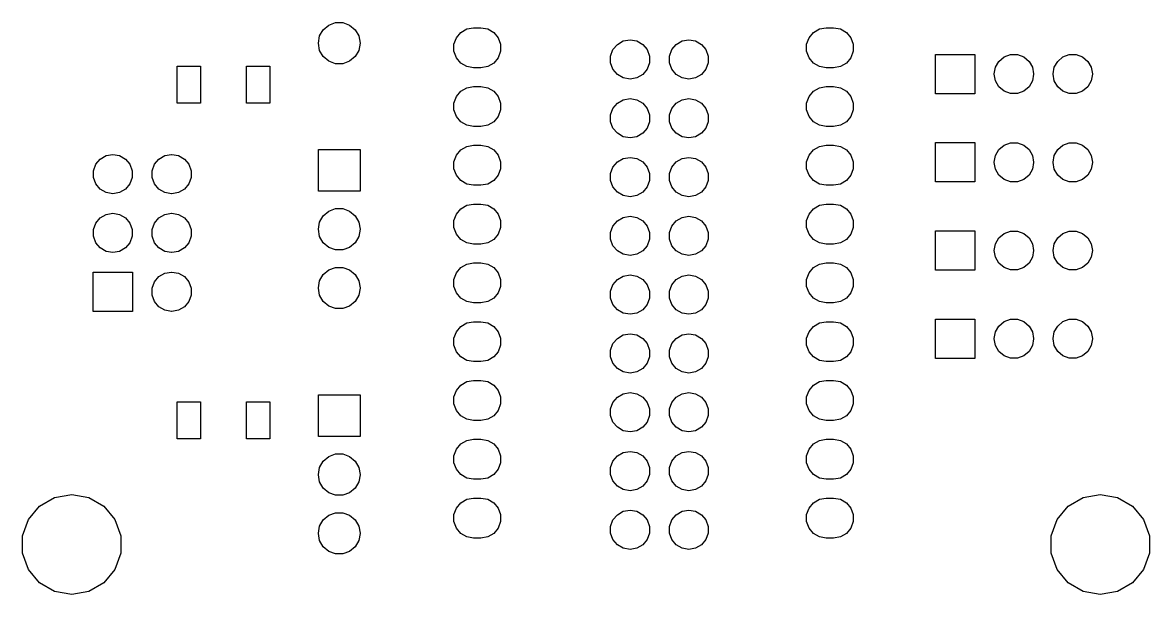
# Model space of a CAD drawing. Extents: x 127.4 to 176.1, y -111.4 to -62.6.
# Drawn here: x 127.42 to 176.12, y -111.38 to -86.67 of the extents above; entities that cross this region are included whole.
import ezdxf

# ---------------------------------------------------------------- set-up
doc = ezdxf.new("R2010")
doc.units = 0
doc.header["$MEASUREMENT"] = 0
doc.layers.add('BLACK', color=7, linetype='CONTINUOUS')

msp = doc.modelspace()

# ---------------------------------------------------------------- linework, layer by layer
at = {"layer": 'Black'}
for p, q in [((140.65, -86.7771), (140.944, -86.6702)), ((140.944, -86.6702), (141.256, -86.6702)), ((141.256, -86.6702), (141.55, -86.7771)), ((140.254, -87.2487), (140.411, -86.9781)), ((140.411, -86.9781), (140.65, -86.7771)), ((141.55, -86.7771), (141.789, -86.9781)), ((141.789, -86.9781), (141.946, -87.2487)), ((146.162, -87.3252), (146.355, -87.0954)), ((146.355, -87.0954), (146.614, -86.9455)), ((146.614, -86.9455), (146.91, -86.8934)), ((146.91, -86.8934), (147.222, -86.8934)), ((147.222, -86.8934), (147.518, -86.9455)), ((147.518, -86.9455), (147.777, -87.0954)), ((147.777, -87.0954), (147.97, -87.3252)), ((161.402, -87.3252), (161.595, -87.0954)), ((161.595, -87.0954), (161.854, -86.9455)), ((161.854, -86.9455), (162.15, -86.8934)), ((162.15, -86.8934), (162.462, -86.8934)), ((162.462, -86.8934), (162.758, -86.9455)), ((162.758, -86.9455), (163.017, -87.0954)), ((163.017, -87.0954), (163.21, -87.3252)), ((140.2, -87.5566), (140.254, -87.2487)), ((140.2, -87.5634), (140.2, -87.5566)), ((140.254, -87.8713), (140.2, -87.5634)), ((141.946, -87.2487), (142, -87.5566)), ((142, -87.5634), (141.946, -87.8713)), ((142, -87.5566), (142, -87.5634)), ((146.059, -87.607), (146.162, -87.3252)), ((146.059, -87.907), (146.059, -87.607)), ((147.97, -87.3252), (148.073, -87.607)), ((148.073, -87.607), (148.073, -87.907)), ((152.931, -87.84), (153.12, -87.6139)), ((153.12, -87.6139), (153.376, -87.4663)), ((153.376, -87.4663), (153.667, -87.415)), ((153.667, -87.415), (153.673, -87.415)), ((153.673, -87.415), (153.964, -87.4663)), ((153.964, -87.4663), (154.22, -87.6139)), ((154.22, -87.6139), (154.409, -87.84)), ((155.471, -87.84), (155.66, -87.6139)), ((155.66, -87.6139), (155.916, -87.4663)), ((155.916, -87.4663), (156.207, -87.415)), ((156.207, -87.415), (156.213, -87.415)), ((156.213, -87.415), (156.504, -87.4663)), ((156.504, -87.4663), (156.76, -87.6139)), ((156.76, -87.6139), (156.949, -87.84)), ((161.299, -87.607), (161.402, -87.3252)), ((161.299, -87.907), (161.299, -87.607)), ((163.21, -87.3252), (163.313, -87.607)), ((163.313, -87.607), (163.313, -87.907)), ((140.411, -88.1419), (140.254, -87.8713)), ((140.65, -88.3429), (140.411, -88.1419)), ((141.789, -88.1419), (141.55, -88.3429)), ((141.946, -87.8713), (141.789, -88.1419)), ((146.162, -88.1888), (146.059, -87.907)), ((148.073, -87.907), (147.97, -88.1888)), ((152.83, -88.1174), (152.931, -87.84)), ((152.83, -88.4126), (152.83, -88.1174)), ((154.409, -87.84), (154.51, -88.1174)), ((154.51, -88.1174), (154.51, -88.4126)), ((155.37, -88.1174), (155.471, -87.84)), ((155.37, -88.4126), (155.37, -88.1174)), ((156.949, -87.84), (157.05, -88.1174)), ((157.05, -88.1174), (157.05, -88.4126)), ((161.402, -88.1888), (161.299, -87.907)), ((163.313, -87.907), (163.21, -88.1888)), ((166.87, -89.7457), (166.87, -88.0457)), ((166.87, -88.0457), (168.57, -88.0457)), ((168.57, -88.0457), (168.57, -89.7457)), ((169.835, -88.1563), (170.112, -88.0554)), ((170.112, -88.0554), (170.408, -88.0554)), ((170.408, -88.0554), (170.685, -88.1563)), ((172.375, -88.1563), (172.652, -88.0554)), ((172.652, -88.0554), (172.948, -88.0554)), ((172.948, -88.0554), (173.225, -88.1563)), ((134.1, -90.16), (134.1, -88.56)), ((134.1, -88.56), (135.1, -88.56)), ((135.1, -88.56), (135.1, -90.16)), ((137.1, -90.16), (137.1, -88.56)), ((137.1, -88.56), (138.1, -88.56)), ((138.1, -88.56), (138.1, -90.16)), ((140.944, -88.4498), (140.65, -88.3429)), ((141.256, -88.4498), (140.944, -88.4498)), ((141.55, -88.3429), (141.256, -88.4498)), ((146.355, -88.4186), (146.162, -88.1888)), ((146.614, -88.5685), (146.355, -88.4186)), ((146.91, -88.6206), (146.614, -88.5685)), ((147.222, -88.6206), (146.91, -88.6206)), ((147.518, -88.5685), (147.222, -88.6206)), ((147.777, -88.4186), (147.518, -88.5685)), ((147.97, -88.1888), (147.777, -88.4186)), ((152.931, -88.69), (152.83, -88.4126)), ((154.51, -88.4126), (154.409, -88.69)), ((155.471, -88.69), (155.37, -88.4126)), ((157.05, -88.4126), (156.949, -88.69)), ((161.595, -88.4186), (161.402, -88.1888)), ((161.854, -88.5685), (161.595, -88.4186)), ((162.15, -88.6206), (161.854, -88.5685)), ((162.462, -88.6206), (162.15, -88.6206)), ((162.758, -88.5685), (162.462, -88.6206)), ((163.017, -88.4186), (162.758, -88.5685)), ((163.21, -88.1888), (163.017, -88.4186)), ((169.41, -88.8925), (169.461, -88.6017)), ((169.461, -88.6017), (169.609, -88.3461)), ((169.609, -88.3461), (169.835, -88.1563)), ((170.685, -88.1563), (170.911, -88.3461)), ((170.911, -88.3461), (171.059, -88.6017)), ((171.059, -88.6017), (171.11, -88.8925)), ((171.95, -88.8925), (172.001, -88.6017)), ((172.001, -88.6017), (172.149, -88.3461)), ((172.149, -88.3461), (172.375, -88.1563)), ((173.225, -88.1563), (173.451, -88.3461)), ((173.451, -88.3461), (173.599, -88.6017)), ((173.599, -88.6017), (173.65, -88.8925)), ((153.12, -88.9161), (152.931, -88.69)), ((153.376, -89.0637), (153.12, -88.9161)), ((153.667, -89.115), (153.376, -89.0637)), ((153.673, -89.115), (153.667, -89.115)), ((153.964, -89.0637), (153.673, -89.115)), ((154.22, -88.9161), (153.964, -89.0637)), ((154.409, -88.69), (154.22, -88.9161)), ((155.66, -88.9161), (155.471, -88.69)), ((155.916, -89.0637), (155.66, -88.9161)), ((156.207, -89.115), (155.916, -89.0637)), ((156.213, -89.115), (156.207, -89.115)), ((156.504, -89.0637), (156.213, -89.115)), ((156.76, -88.9161), (156.504, -89.0637)), ((156.949, -88.69), (156.76, -88.9161)), ((169.41, -88.899), (169.41, -88.8925)), ((169.461, -89.1897), (169.41, -88.899)), ((171.11, -88.899), (171.059, -89.1897)), ((171.11, -88.8925), (171.11, -88.899)), ((171.95, -88.899), (171.95, -88.8925)), ((172.001, -89.1897), (171.95, -88.899)), ((173.65, -88.899), (173.599, -89.1897)), ((173.65, -88.8925), (173.65, -88.899)), ((146.355, -89.6354), (146.614, -89.4855)), ((146.614, -89.4855), (146.91, -89.4334)), ((146.91, -89.4334), (147.222, -89.4334)), ((147.222, -89.4334), (147.518, -89.4855)), ((147.518, -89.4855), (147.777, -89.6354)), ((161.595, -89.6354), (161.854, -89.4855)), ((161.854, -89.4855), (162.15, -89.4334)), ((162.15, -89.4334), (162.462, -89.4334)), ((162.462, -89.4334), (162.758, -89.4855)), ((162.758, -89.4855), (163.017, -89.6354)), ((169.609, -89.4453), (169.461, -89.1897)), ((169.835, -89.6351), (169.609, -89.4453)), ((170.911, -89.4453), (170.685, -89.6351)), ((171.059, -89.1897), (170.911, -89.4453)), ((172.149, -89.4453), (172.001, -89.1897)), ((172.375, -89.6351), (172.149, -89.4453)), ((173.451, -89.4453), (173.225, -89.6351)), ((173.599, -89.1897), (173.451, -89.4453)), ((146.059, -90.147), (146.162, -89.8652)), ((146.162, -89.8652), (146.355, -89.6354)), ((147.777, -89.6354), (147.97, -89.8652)), ((147.97, -89.8652), (148.073, -90.147)), ((153.12, -90.1539), (153.376, -90.0063)), ((153.376, -90.0063), (153.667, -89.955)), ((153.667, -89.955), (153.673, -89.955)), ((153.673, -89.955), (153.964, -90.0063)), ((153.964, -90.0063), (154.22, -90.1539)), ((155.66, -90.1539), (155.916, -90.0063)), ((155.916, -90.0063), (156.207, -89.955)), ((156.207, -89.955), (156.213, -89.955)), ((156.213, -89.955), (156.504, -90.0063)), ((156.504, -90.0063), (156.76, -90.1539)), ((161.299, -90.147), (161.402, -89.8652)), ((161.402, -89.8652), (161.595, -89.6354)), ((163.017, -89.6354), (163.21, -89.8652)), ((163.21, -89.8652), (163.313, -90.147)), ((168.57, -89.7457), (166.87, -89.7457)), ((170.112, -89.736), (169.835, -89.6351)), ((170.408, -89.736), (170.112, -89.736)), ((170.685, -89.6351), (170.408, -89.736)), ((172.652, -89.736), (172.375, -89.6351)), ((172.948, -89.736), (172.652, -89.736)), ((173.225, -89.6351), (172.948, -89.736)), ((135.1, -90.16), (134.1, -90.16)), ((138.1, -90.16), (137.1, -90.16)), ((146.059, -90.447), (146.059, -90.147)), ((146.162, -90.7288), (146.059, -90.447)), ((148.073, -90.447), (147.97, -90.7288)), ((148.073, -90.147), (148.073, -90.447)), ((152.83, -90.6574), (152.931, -90.38)), ((152.931, -90.38), (153.12, -90.1539)), ((154.22, -90.1539), (154.409, -90.38)), ((154.409, -90.38), (154.51, -90.6574)), ((155.37, -90.6574), (155.471, -90.38)), ((155.471, -90.38), (155.66, -90.1539)), ((156.76, -90.1539), (156.949, -90.38)), ((156.949, -90.38), (157.05, -90.6574)), ((161.299, -90.447), (161.299, -90.147)), ((161.402, -90.7288), (161.299, -90.447)), ((163.313, -90.447), (163.21, -90.7288)), ((163.313, -90.147), (163.313, -90.447)), ((146.355, -90.9586), (146.162, -90.7288)), ((146.614, -91.1085), (146.355, -90.9586)), ((147.777, -90.9586), (147.518, -91.1085)), ((147.97, -90.7288), (147.777, -90.9586)), ((152.83, -90.9526), (152.83, -90.6574)), ((152.931, -91.23), (152.83, -90.9526)), ((154.51, -90.9526), (154.409, -91.23)), ((154.51, -90.6574), (154.51, -90.9526)), ((155.37, -90.9526), (155.37, -90.6574)), ((155.471, -91.23), (155.37, -90.9526)), ((157.05, -90.9526), (156.949, -91.23)), ((157.05, -90.6574), (157.05, -90.9526)), ((161.595, -90.9586), (161.402, -90.7288)), ((161.854, -91.1085), (161.595, -90.9586)), ((163.017, -90.9586), (162.758, -91.1085)), ((163.21, -90.7288), (163.017, -90.9586)), ((146.91, -91.1606), (146.614, -91.1085)), ((147.222, -91.1606), (146.91, -91.1606)), ((147.518, -91.1085), (147.222, -91.1606)), ((153.12, -91.4561), (152.931, -91.23)), ((153.376, -91.6037), (153.12, -91.4561)), ((154.22, -91.4561), (153.964, -91.6037)), ((154.409, -91.23), (154.22, -91.4561)), ((155.66, -91.4561), (155.471, -91.23)), ((155.916, -91.6037), (155.66, -91.4561)), ((156.76, -91.4561), (156.504, -91.6037)), ((156.949, -91.23), (156.76, -91.4561)), ((162.15, -91.1606), (161.854, -91.1085)), ((162.462, -91.1606), (162.15, -91.1606)), ((162.758, -91.1085), (162.462, -91.1606)), ((146.355, -92.1754), (146.614, -92.0255)), ((146.614, -92.0255), (146.91, -91.9734)), ((146.91, -91.9734), (147.222, -91.9734)), ((147.222, -91.9734), (147.518, -92.0255)), ((147.518, -92.0255), (147.777, -92.1754)), ((153.667, -91.655), (153.376, -91.6037)), ((153.673, -91.655), (153.667, -91.655)), ((153.964, -91.6037), (153.673, -91.655)), ((156.207, -91.655), (155.916, -91.6037)), ((156.213, -91.655), (156.207, -91.655)), ((156.504, -91.6037), (156.213, -91.655)), ((161.595, -92.1754), (161.854, -92.0255)), ((161.854, -92.0255), (162.15, -91.9734)), ((162.15, -91.9734), (162.462, -91.9734)), ((162.462, -91.9734), (162.758, -92.0255)), ((162.758, -92.0255), (163.017, -92.1754)), ((166.87, -93.5571), (166.87, -91.8571)), ((166.87, -91.8571), (168.57, -91.8571)), ((168.57, -91.8571), (168.57, -93.5571)), ((169.609, -92.1575), (169.835, -91.9678)), ((169.835, -91.9678), (170.112, -91.8668)), ((170.112, -91.8668), (170.408, -91.8668)), ((170.408, -91.8668), (170.685, -91.9678)), ((170.685, -91.9678), (170.911, -92.1575)), ((172.149, -92.1575), (172.375, -91.9678)), ((172.375, -91.9678), (172.652, -91.8668)), ((172.652, -91.8668), (172.948, -91.8668)), ((172.948, -91.8668), (173.225, -91.9678)), ((173.225, -91.9678), (173.451, -92.1575)), ((130.768, -92.5669), (131.024, -92.4193)), ((131.024, -92.4193), (131.315, -92.368)), ((131.315, -92.368), (131.321, -92.368)), ((131.321, -92.368), (131.612, -92.4193)), ((131.612, -92.4193), (131.868, -92.5669)), ((133.308, -92.5669), (133.564, -92.4193)), ((133.564, -92.4193), (133.855, -92.368)), ((133.855, -92.368), (133.861, -92.368)), ((133.861, -92.368), (134.152, -92.4193)), ((134.152, -92.4193), (134.408, -92.5669)), ((140.2, -93.96), (140.2, -92.16)), ((140.2, -92.16), (142, -92.16)), ((142, -92.16), (142, -93.96)), ((146.059, -92.687), (146.162, -92.4052)), ((146.162, -92.4052), (146.355, -92.1754)), ((147.777, -92.1754), (147.97, -92.4052)), ((147.97, -92.4052), (148.073, -92.687)), ((153.376, -92.5463), (153.667, -92.495)), ((153.667, -92.495), (153.673, -92.495)), ((153.673, -92.495), (153.964, -92.5463)), ((155.916, -92.5463), (156.207, -92.495)), ((156.207, -92.495), (156.213, -92.495)), ((156.213, -92.495), (156.504, -92.5463)), ((161.299, -92.687), (161.402, -92.4052)), ((161.402, -92.4052), (161.595, -92.1754)), ((163.017, -92.1754), (163.21, -92.4052)), ((163.21, -92.4052), (163.313, -92.687)), ((169.41, -92.7039), (169.461, -92.4132)), ((169.461, -92.4132), (169.609, -92.1575)), ((170.911, -92.1575), (171.059, -92.4132)), ((171.059, -92.4132), (171.11, -92.7039)), ((171.95, -92.7039), (172.001, -92.4132)), ((172.001, -92.4132), (172.149, -92.1575)), ((173.451, -92.1575), (173.599, -92.4132)), ((173.599, -92.4132), (173.65, -92.7039)), ((130.478, -93.0704), (130.579, -92.793)), ((130.579, -92.793), (130.768, -92.5669)), ((131.868, -92.5669), (132.057, -92.793)), ((132.057, -92.793), (132.158, -93.0704)), ((133.018, -93.0704), (133.119, -92.793)), ((133.119, -92.793), (133.308, -92.5669)), ((134.408, -92.5669), (134.597, -92.793)), ((134.597, -92.793), (134.698, -93.0704)), ((146.059, -92.987), (146.059, -92.687)), ((146.162, -93.2688), (146.059, -92.987)), ((148.073, -92.987), (147.97, -93.2688)), ((148.073, -92.687), (148.073, -92.987)), ((152.83, -93.1974), (152.931, -92.92)), ((152.931, -92.92), (153.12, -92.6939)), ((153.12, -92.6939), (153.376, -92.5463)), ((153.964, -92.5463), (154.22, -92.6939)), ((154.22, -92.6939), (154.409, -92.92)), ((154.409, -92.92), (154.51, -93.1974)), ((155.37, -93.1974), (155.471, -92.92)), ((155.471, -92.92), (155.66, -92.6939)), ((155.66, -92.6939), (155.916, -92.5463)), ((156.504, -92.5463), (156.76, -92.6939)), ((156.76, -92.6939), (156.949, -92.92)), ((156.949, -92.92), (157.05, -93.1974)), ((161.299, -92.987), (161.299, -92.687)), ((161.402, -93.2688), (161.299, -92.987)), ((163.313, -92.987), (163.21, -93.2688)), ((163.313, -92.687), (163.313, -92.987)), ((169.41, -92.7104), (169.41, -92.7039)), ((169.461, -93.0011), (169.41, -92.7104)), ((169.609, -93.2568), (169.461, -93.0011)), ((171.059, -93.0011), (170.911, -93.2568)), ((171.11, -92.7104), (171.059, -93.0011)), ((171.11, -92.7039), (171.11, -92.7104)), ((171.95, -92.7104), (171.95, -92.7039)), ((172.001, -93.0011), (171.95, -92.7104)), ((172.149, -93.2568), (172.001, -93.0011)), ((173.599, -93.0011), (173.451, -93.2568)), ((173.65, -92.7104), (173.599, -93.0011)), ((173.65, -92.7039), (173.65, -92.7104)), ((130.478, -93.3656), (130.478, -93.0704)), ((130.579, -93.643), (130.478, -93.3656)), ((132.158, -93.3656), (132.057, -93.643)), ((132.158, -93.0704), (132.158, -93.3656)), ((133.018, -93.3656), (133.018, -93.0704)), ((133.119, -93.643), (133.018, -93.3656)), ((134.698, -93.3656), (134.597, -93.643)), ((134.698, -93.0704), (134.698, -93.3656)), ((146.355, -93.4986), (146.162, -93.2688)), ((146.614, -93.6485), (146.355, -93.4986)), ((147.777, -93.4986), (147.518, -93.6485)), ((147.97, -93.2688), (147.777, -93.4986)), ((152.83, -93.4926), (152.83, -93.1974)), ((152.931, -93.77), (152.83, -93.4926)), ((154.51, -93.4926), (154.409, -93.77)), ((154.51, -93.1974), (154.51, -93.4926)), ((155.37, -93.4926), (155.37, -93.1974)), ((155.471, -93.77), (155.37, -93.4926)), ((157.05, -93.4926), (156.949, -93.77)), ((157.05, -93.1974), (157.05, -93.4926)), ((161.595, -93.4986), (161.402, -93.2688)), ((161.854, -93.6485), (161.595, -93.4986)), ((163.017, -93.4986), (162.758, -93.6485)), ((163.21, -93.2688), (163.017, -93.4986)), ((169.835, -93.4465), (169.609, -93.2568)), ((170.112, -93.5475), (169.835, -93.4465)), ((170.685, -93.4465), (170.408, -93.5475)), ((170.911, -93.2568), (170.685, -93.4465)), ((172.375, -93.4465), (172.149, -93.2568)), ((172.652, -93.5475), (172.375, -93.4465)), ((173.225, -93.4465), (172.948, -93.5475)), ((173.451, -93.2568), (173.225, -93.4465)), ((130.768, -93.8691), (130.579, -93.643)), ((131.024, -94.0167), (130.768, -93.8691)), ((131.868, -93.8691), (131.612, -94.0167)), ((132.057, -93.643), (131.868, -93.8691)), ((133.308, -93.8691), (133.119, -93.643)), ((133.564, -94.0167), (133.308, -93.8691)), ((134.408, -93.8691), (134.152, -94.0167)), ((134.597, -93.643), (134.408, -93.8691)), ((142, -93.96), (140.2, -93.96)), ((146.91, -93.7006), (146.614, -93.6485)), ((147.222, -93.7006), (146.91, -93.7006)), ((147.518, -93.6485), (147.222, -93.7006)), ((153.12, -93.9961), (152.931, -93.77)), ((154.409, -93.77), (154.22, -93.9961)), ((155.66, -93.9961), (155.471, -93.77)), ((156.949, -93.77), (156.76, -93.9961)), ((162.15, -93.7006), (161.854, -93.6485)), ((162.462, -93.7006), (162.15, -93.7006)), ((162.758, -93.6485), (162.462, -93.7006)), ((168.57, -93.5571), (166.87, -93.5571)), ((170.408, -93.5475), (170.112, -93.5475)), ((172.948, -93.5475), (172.652, -93.5475)), ((131.315, -94.068), (131.024, -94.0167)), ((131.321, -94.068), (131.315, -94.068)), ((131.612, -94.0167), (131.321, -94.068)), ((133.855, -94.068), (133.564, -94.0167)), ((133.861, -94.068), (133.855, -94.068)), ((134.152, -94.0167), (133.861, -94.068)), ((153.376, -94.1437), (153.12, -93.9961)), ((153.667, -94.195), (153.376, -94.1437)), ((153.673, -94.195), (153.667, -94.195)), ((153.964, -94.1437), (153.673, -94.195)), ((154.22, -93.9961), (153.964, -94.1437)), ((155.916, -94.1437), (155.66, -93.9961)), ((156.207, -94.195), (155.916, -94.1437)), ((156.213, -94.195), (156.207, -94.195)), ((156.504, -94.1437), (156.213, -94.195)), ((156.76, -93.9961), (156.504, -94.1437)), ((130.768, -95.1069), (131.024, -94.9593)), ((131.024, -94.9593), (131.315, -94.908)), ((131.315, -94.908), (131.321, -94.908)), ((131.321, -94.908), (131.612, -94.9593)), ((131.612, -94.9593), (131.868, -95.1069)), ((133.308, -95.1069), (133.564, -94.9593)), ((133.564, -94.9593), (133.855, -94.908)), ((133.855, -94.908), (133.861, -94.908)), ((133.861, -94.908), (134.152, -94.9593)), ((134.152, -94.9593), (134.408, -95.1069)), ((140.411, -95.0181), (140.65, -94.8171)), ((140.65, -94.8171), (140.944, -94.7102)), ((140.944, -94.7102), (141.256, -94.7102)), ((141.256, -94.7102), (141.55, -94.8171)), ((141.55, -94.8171), (141.789, -95.0181)), ((146.059, -95.227), (146.162, -94.9452)), ((146.162, -94.9452), (146.355, -94.7154)), ((146.355, -94.7154), (146.614, -94.5655)), ((146.614, -94.5655), (146.91, -94.5134)), ((146.91, -94.5134), (147.222, -94.5134)), ((147.222, -94.5134), (147.518, -94.5655)), ((147.518, -94.5655), (147.777, -94.7154)), ((147.777, -94.7154), (147.97, -94.9452)), ((147.97, -94.9452), (148.073, -95.227)), ((161.299, -95.227), (161.402, -94.9452)), ((161.402, -94.9452), (161.595, -94.7154)), ((161.595, -94.7154), (161.854, -94.5655)), ((161.854, -94.5655), (162.15, -94.5134)), ((162.15, -94.5134), (162.462, -94.5134)), ((162.462, -94.5134), (162.758, -94.5655)), ((162.758, -94.5655), (163.017, -94.7154)), ((163.017, -94.7154), (163.21, -94.9452)), ((163.21, -94.9452), (163.313, -95.227)), ((130.478, -95.6104), (130.579, -95.333)), ((130.579, -95.333), (130.768, -95.1069)), ((131.868, -95.1069), (132.057, -95.333)), ((132.057, -95.333), (132.158, -95.6104)), ((133.018, -95.6104), (133.119, -95.333)), ((133.119, -95.333), (133.308, -95.1069)), ((134.408, -95.1069), (134.597, -95.333)), ((134.597, -95.333), (134.698, -95.6104)), ((140.2, -95.5966), (140.254, -95.2887)), ((140.254, -95.2887), (140.411, -95.0181)), ((141.789, -95.0181), (141.946, -95.2887)), ((141.946, -95.2887), (142, -95.5966)), ((146.059, -95.527), (146.059, -95.227)), ((148.073, -95.227), (148.073, -95.527)), ((152.931, -95.46), (153.12, -95.2339)), ((153.12, -95.2339), (153.376, -95.0863)), ((153.376, -95.0863), (153.667, -95.035)), ((153.667, -95.035), (153.673, -95.035)), ((153.673, -95.035), (153.964, -95.0863)), ((153.964, -95.0863), (154.22, -95.2339)), ((154.22, -95.2339), (154.409, -95.46)), ((155.471, -95.46), (155.66, -95.2339)), ((155.66, -95.2339), (155.916, -95.0863)), ((155.916, -95.0863), (156.207, -95.035)), ((156.207, -95.035), (156.213, -95.035)), ((156.213, -95.035), (156.504, -95.0863)), ((156.504, -95.0863), (156.76, -95.2339)), ((156.76, -95.2339), (156.949, -95.46)), ((161.299, -95.527), (161.299, -95.227)), ((163.313, -95.227), (163.313, -95.527)), ((130.478, -95.9056), (130.478, -95.6104)), ((130.579, -96.183), (130.478, -95.9056)), ((132.158, -95.9056), (132.057, -96.183)), ((132.158, -95.6104), (132.158, -95.9056)), ((133.018, -95.9056), (133.018, -95.6104)), ((133.119, -96.183), (133.018, -95.9056)), ((134.698, -95.9056), (134.597, -96.183)), ((134.698, -95.6104), (134.698, -95.9056)), ((140.2, -95.6034), (140.2, -95.5966)), ((140.254, -95.9113), (140.2, -95.6034)), ((140.411, -96.1819), (140.254, -95.9113)), ((141.946, -95.9113), (141.789, -96.1819)), ((142, -95.6034), (141.946, -95.9113)), ((142, -95.5966), (142, -95.6034)), ((146.162, -95.8088), (146.059, -95.527)), ((146.355, -96.0386), (146.162, -95.8088)), ((147.97, -95.8088), (147.777, -96.0386)), ((148.073, -95.527), (147.97, -95.8088)), ((152.83, -95.7374), (152.931, -95.46)), ((152.83, -96.0326), (152.83, -95.7374)), ((154.409, -95.46), (154.51, -95.7374)), ((154.51, -95.7374), (154.51, -96.0326)), ((155.37, -95.7374), (155.471, -95.46)), ((155.37, -96.0326), (155.37, -95.7374)), ((156.949, -95.46), (157.05, -95.7374)), ((157.05, -95.7374), (157.05, -96.0326)), ((161.402, -95.8088), (161.299, -95.527)), ((161.595, -96.0386), (161.402, -95.8088)), ((163.21, -95.8088), (163.017, -96.0386)), ((163.313, -95.527), (163.21, -95.8088)), ((166.87, -97.3686), (166.87, -95.6686)), ((166.87, -95.6686), (168.57, -95.6686)), ((168.57, -95.6686), (168.57, -97.3686)), ((169.609, -95.969), (169.835, -95.7792)), ((169.835, -95.7792), (170.112, -95.6782)), ((170.112, -95.6782), (170.408, -95.6782)), ((170.408, -95.6782), (170.685, -95.7792)), ((170.685, -95.7792), (170.911, -95.969)), ((172.149, -95.969), (172.375, -95.7792)), ((172.375, -95.7792), (172.652, -95.6782)), ((172.652, -95.6782), (172.948, -95.6782)), ((172.948, -95.6782), (173.225, -95.7792)), ((173.225, -95.7792), (173.451, -95.969)), ((130.768, -96.4091), (130.579, -96.183)), ((131.024, -96.5567), (130.768, -96.4091)), ((131.868, -96.4091), (131.612, -96.5567)), ((132.057, -96.183), (131.868, -96.4091)), ((133.308, -96.4091), (133.119, -96.183)), ((133.564, -96.5567), (133.308, -96.4091)), ((134.408, -96.4091), (134.152, -96.5567)), ((134.597, -96.183), (134.408, -96.4091)), ((140.65, -96.3829), (140.411, -96.1819)), ((140.944, -96.4898), (140.65, -96.3829)), ((141.55, -96.3829), (141.256, -96.4898)), ((141.789, -96.1819), (141.55, -96.3829)), ((146.614, -96.1885), (146.355, -96.0386)), ((146.91, -96.2406), (146.614, -96.1885)), ((147.222, -96.2406), (146.91, -96.2406)), ((147.518, -96.1885), (147.222, -96.2406)), ((147.777, -96.0386), (147.518, -96.1885)), ((152.931, -96.31), (152.83, -96.0326)), ((153.12, -96.5361), (152.931, -96.31)), ((154.409, -96.31), (154.22, -96.5361)), ((154.51, -96.0326), (154.409, -96.31)), ((155.471, -96.31), (155.37, -96.0326)), ((155.66, -96.5361), (155.471, -96.31)), ((156.949, -96.31), (156.76, -96.5361)), ((157.05, -96.0326), (156.949, -96.31)), ((161.854, -96.1885), (161.595, -96.0386)), ((162.15, -96.2406), (161.854, -96.1885)), ((162.462, -96.2406), (162.15, -96.2406)), ((162.758, -96.1885), (162.462, -96.2406)), ((163.017, -96.0386), (162.758, -96.1885)), ((169.41, -96.5153), (169.461, -96.2246)), ((169.461, -96.2246), (169.609, -95.969)), ((170.911, -95.969), (171.059, -96.2246)), ((171.059, -96.2246), (171.11, -96.5153)), ((171.95, -96.5153), (172.001, -96.2246)), ((172.001, -96.2246), (172.149, -95.969)), ((173.451, -95.969), (173.599, -96.2246)), ((173.599, -96.2246), (173.65, -96.5153)), ((131.315, -96.608), (131.024, -96.5567)), ((131.321, -96.608), (131.315, -96.608)), ((131.612, -96.5567), (131.321, -96.608)), ((133.855, -96.608), (133.564, -96.5567)), ((133.861, -96.608), (133.855, -96.608)), ((134.152, -96.5567), (133.861, -96.608)), ((141.256, -96.4898), (140.944, -96.4898)), ((153.376, -96.6837), (153.12, -96.5361)), ((153.667, -96.735), (153.376, -96.6837)), ((153.673, -96.735), (153.667, -96.735)), ((153.964, -96.6837), (153.673, -96.735)), ((154.22, -96.5361), (153.964, -96.6837)), ((155.916, -96.6837), (155.66, -96.5361)), ((156.207, -96.735), (155.916, -96.6837)), ((156.213, -96.735), (156.207, -96.735)), ((156.504, -96.6837), (156.213, -96.735)), ((156.76, -96.5361), (156.504, -96.6837)), ((169.41, -96.5218), (169.41, -96.5153)), ((169.461, -96.8125), (169.41, -96.5218)), ((169.609, -97.0682), (169.461, -96.8125)), ((171.059, -96.8125), (170.911, -97.0682)), ((171.11, -96.5218), (171.059, -96.8125)), ((171.11, -96.5153), (171.11, -96.5218)), ((171.95, -96.5218), (171.95, -96.5153)), ((172.001, -96.8125), (171.95, -96.5218)), ((172.149, -97.0682), (172.001, -96.8125)), ((173.599, -96.8125), (173.451, -97.0682)), ((173.65, -96.5218), (173.599, -96.8125)), ((173.65, -96.5153), (173.65, -96.5218)), ((140.411, -97.5581), (140.65, -97.3571)), ((140.65, -97.3571), (140.944, -97.2502)), ((140.944, -97.2502), (141.256, -97.2502)), ((141.256, -97.2502), (141.55, -97.3571)), ((141.55, -97.3571), (141.789, -97.5581)), ((146.162, -97.4852), (146.355, -97.2554)), ((146.355, -97.2554), (146.614, -97.1055)), ((146.614, -97.1055), (146.91, -97.0534)), ((146.91, -97.0534), (147.222, -97.0534)), ((147.222, -97.0534), (147.518, -97.1055)), ((147.518, -97.1055), (147.777, -97.2554)), ((147.777, -97.2554), (147.97, -97.4852)), ((161.402, -97.4852), (161.595, -97.2554)), ((161.595, -97.2554), (161.854, -97.1055)), ((161.854, -97.1055), (162.15, -97.0534)), ((162.15, -97.0534), (162.462, -97.0534)), ((162.462, -97.0534), (162.758, -97.1055)), ((162.758, -97.1055), (163.017, -97.2554)), ((163.017, -97.2554), (163.21, -97.4852)), ((168.57, -97.3686), (166.87, -97.3686)), ((169.835, -97.2579), (169.609, -97.0682)), ((170.112, -97.3589), (169.835, -97.2579)), ((170.408, -97.3589), (170.112, -97.3589)), ((170.685, -97.2579), (170.408, -97.3589)), ((170.911, -97.0682), (170.685, -97.2579)), ((172.375, -97.2579), (172.149, -97.0682)), ((172.652, -97.3589), (172.375, -97.2579)), ((172.948, -97.3589), (172.652, -97.3589)), ((173.225, -97.2579), (172.948, -97.3589)), ((173.451, -97.0682), (173.225, -97.2579)), ((130.468, -99.148), (130.468, -97.448)), ((130.468, -97.448), (132.168, -97.448)), ((132.168, -97.448), (132.168, -99.148)), ((133.018, -98.1504), (133.119, -97.873)), ((133.119, -97.873), (133.308, -97.6469)), ((133.308, -97.6469), (133.564, -97.4993)), ((133.564, -97.4993), (133.855, -97.448)), ((133.855, -97.448), (133.861, -97.448)), ((133.861, -97.448), (134.152, -97.4993)), ((134.152, -97.4993), (134.408, -97.6469)), ((134.408, -97.6469), (134.597, -97.873)), ((134.597, -97.873), (134.698, -98.1504)), ((140.2, -98.1366), (140.254, -97.8287)), ((140.254, -97.8287), (140.411, -97.5581)), ((141.789, -97.5581), (141.946, -97.8287)), ((141.946, -97.8287), (142, -98.1366)), ((146.059, -97.767), (146.162, -97.4852)), ((146.059, -98.067), (146.059, -97.767)), ((147.97, -97.4852), (148.073, -97.767)), ((148.073, -97.767), (148.073, -98.067)), ((152.931, -98), (153.12, -97.7739)), ((153.12, -97.7739), (153.376, -97.6263)), ((153.376, -97.6263), (153.667, -97.575)), ((153.667, -97.575), (153.673, -97.575)), ((153.673, -97.575), (153.964, -97.6263)), ((153.964, -97.6263), (154.22, -97.7739)), ((154.22, -97.7739), (154.409, -98)), ((155.471, -98), (155.66, -97.7739)), ((155.66, -97.7739), (155.916, -97.6263)), ((155.916, -97.6263), (156.207, -97.575)), ((156.207, -97.575), (156.213, -97.575)), ((156.213, -97.575), (156.504, -97.6263)), ((156.504, -97.6263), (156.76, -97.7739)), ((156.76, -97.7739), (156.949, -98)), ((161.299, -97.767), (161.402, -97.4852)), ((161.299, -98.067), (161.299, -97.767)), ((163.21, -97.4852), (163.313, -97.767)), ((163.313, -97.767), (163.313, -98.067)), ((133.018, -98.4456), (133.018, -98.1504)), ((134.698, -98.1504), (134.698, -98.4456)), ((140.2, -98.1434), (140.2, -98.1366)), ((140.254, -98.4513), (140.2, -98.1434)), ((142, -98.1434), (141.946, -98.4513)), ((142, -98.1366), (142, -98.1434)), ((146.162, -98.3488), (146.059, -98.067)), ((146.355, -98.5786), (146.162, -98.3488)), ((147.97, -98.3488), (147.777, -98.5786)), ((148.073, -98.067), (147.97, -98.3488)), ((152.83, -98.2774), (152.931, -98)), ((152.83, -98.5726), (152.83, -98.2774)), ((154.409, -98), (154.51, -98.2774)), ((154.51, -98.2774), (154.51, -98.5726)), ((155.37, -98.2774), (155.471, -98)), ((155.37, -98.5726), (155.37, -98.2774)), ((156.949, -98), (157.05, -98.2774)), ((157.05, -98.2774), (157.05, -98.5726)), ((161.402, -98.3488), (161.299, -98.067)), ((161.595, -98.5786), (161.402, -98.3488)), ((163.21, -98.3488), (163.017, -98.5786)), ((163.313, -98.067), (163.21, -98.3488)), ((133.119, -98.723), (133.018, -98.4456)), ((133.308, -98.9491), (133.119, -98.723)), ((134.597, -98.723), (134.408, -98.9491)), ((134.698, -98.4456), (134.597, -98.723)), ((140.411, -98.7219), (140.254, -98.4513)), ((140.65, -98.9229), (140.411, -98.7219)), ((141.789, -98.7219), (141.55, -98.9229)), ((141.946, -98.4513), (141.789, -98.7219)), ((146.614, -98.7285), (146.355, -98.5786)), ((146.91, -98.7806), (146.614, -98.7285)), ((147.222, -98.7806), (146.91, -98.7806)), ((147.518, -98.7285), (147.222, -98.7806)), ((147.777, -98.5786), (147.518, -98.7285)), ((152.931, -98.85), (152.83, -98.5726)), ((153.12, -99.0761), (152.931, -98.85)), ((154.409, -98.85), (154.22, -99.0761)), ((154.51, -98.5726), (154.409, -98.85)), ((155.471, -98.85), (155.37, -98.5726)), ((155.66, -99.0761), (155.471, -98.85)), ((156.949, -98.85), (156.76, -99.0761)), ((157.05, -98.5726), (156.949, -98.85)), ((161.854, -98.7285), (161.595, -98.5786)), ((162.15, -98.7806), (161.854, -98.7285)), ((162.462, -98.7806), (162.15, -98.7806)), ((162.758, -98.7285), (162.462, -98.7806)), ((163.017, -98.5786), (162.758, -98.7285)), ((132.168, -99.148), (130.468, -99.148)), ((133.564, -99.0967), (133.308, -98.9491)), ((133.855, -99.148), (133.564, -99.0967)), ((133.861, -99.148), (133.855, -99.148)), ((134.152, -99.0967), (133.861, -99.148)), ((134.408, -98.9491), (134.152, -99.0967)), ((140.944, -99.0298), (140.65, -98.9229)), ((141.256, -99.0298), (140.944, -99.0298)), ((141.55, -98.9229), (141.256, -99.0298)), ((153.376, -99.2237), (153.12, -99.0761)), ((153.667, -99.275), (153.376, -99.2237)), ((153.673, -99.275), (153.667, -99.275)), ((153.964, -99.2237), (153.673, -99.275)), ((154.22, -99.0761), (153.964, -99.2237)), ((155.916, -99.2237), (155.66, -99.0761)), ((156.207, -99.275), (155.916, -99.2237)), ((156.213, -99.275), (156.207, -99.275)), ((156.504, -99.2237), (156.213, -99.275)), ((156.76, -99.0761), (156.504, -99.2237)), ((146.162, -100.025), (146.355, -99.7954)), ((146.355, -99.7954), (146.614, -99.6455)), ((146.614, -99.6455), (146.91, -99.5934)), ((146.91, -99.5934), (147.222, -99.5934)), ((147.222, -99.5934), (147.518, -99.6455)), ((147.518, -99.6455), (147.777, -99.7954)), ((147.777, -99.7954), (147.97, -100.025)), ((161.402, -100.025), (161.595, -99.7954)), ((161.595, -99.7954), (161.854, -99.6455)), ((161.854, -99.6455), (162.15, -99.5934)), ((162.15, -99.5934), (162.462, -99.5934)), ((162.462, -99.5934), (162.758, -99.6455)), ((162.758, -99.6455), (163.017, -99.7954)), ((163.017, -99.7954), (163.21, -100.025)), ((166.87, -101.18), (166.87, -99.48)), ((166.87, -99.48), (168.57, -99.48)), ((168.57, -99.48), (168.57, -101.18)), ((169.461, -100.036), (169.609, -99.7804)), ((169.609, -99.7804), (169.835, -99.5906)), ((169.835, -99.5906), (170.112, -99.4897)), ((170.112, -99.4897), (170.408, -99.4897)), ((170.408, -99.4897), (170.685, -99.5906)), ((170.685, -99.5906), (170.911, -99.7804)), ((170.911, -99.7804), (171.059, -100.036)), ((172.001, -100.036), (172.149, -99.7804)), ((172.149, -99.7804), (172.375, -99.5906)), ((172.375, -99.5906), (172.652, -99.4897)), ((172.652, -99.4897), (172.948, -99.4897)), ((172.948, -99.4897), (173.225, -99.5906)), ((173.225, -99.5906), (173.451, -99.7804)), ((173.451, -99.7804), (173.599, -100.036)), ((146.059, -100.307), (146.162, -100.025)), ((146.059, -100.607), (146.059, -100.307)), ((147.97, -100.025), (148.073, -100.307)), ((148.073, -100.307), (148.073, -100.607)), ((152.931, -100.54), (153.12, -100.314)), ((153.12, -100.314), (153.376, -100.166)), ((153.376, -100.166), (153.667, -100.115)), ((153.667, -100.115), (153.673, -100.115)), ((153.673, -100.115), (153.964, -100.166)), ((153.964, -100.166), (154.22, -100.314)), ((154.22, -100.314), (154.409, -100.54)), ((155.471, -100.54), (155.66, -100.314)), ((155.66, -100.314), (155.916, -100.166)), ((155.916, -100.166), (156.207, -100.115)), ((156.207, -100.115), (156.213, -100.115)), ((156.213, -100.115), (156.504, -100.166)), ((156.504, -100.166), (156.76, -100.314)), ((156.76, -100.314), (156.949, -100.54)), ((161.299, -100.307), (161.402, -100.025)), ((161.299, -100.607), (161.299, -100.307)), ((163.21, -100.025), (163.313, -100.307)), ((163.313, -100.307), (163.313, -100.607)), ((169.41, -100.327), (169.461, -100.036)), ((171.059, -100.036), (171.11, -100.327)), ((171.95, -100.327), (172.001, -100.036)), ((173.599, -100.036), (173.65, -100.327)), ((146.162, -100.889), (146.059, -100.607)), ((148.073, -100.607), (147.97, -100.889)), ((152.83, -100.817), (152.931, -100.54)), ((154.409, -100.54), (154.51, -100.817)), ((155.37, -100.817), (155.471, -100.54)), ((156.949, -100.54), (157.05, -100.817)), ((161.402, -100.889), (161.299, -100.607)), ((163.313, -100.607), (163.21, -100.889)), ((169.41, -100.333), (169.41, -100.327)), ((169.461, -100.624), (169.41, -100.333)), ((169.609, -100.88), (169.461, -100.624)), ((171.059, -100.624), (170.911, -100.88)), ((171.11, -100.333), (171.059, -100.624)), ((171.11, -100.327), (171.11, -100.333)), ((171.95, -100.333), (171.95, -100.327)), ((172.001, -100.624), (171.95, -100.333)), ((172.149, -100.88), (172.001, -100.624)), ((173.599, -100.624), (173.451, -100.88)), ((173.65, -100.333), (173.599, -100.624)), ((173.65, -100.327), (173.65, -100.333)), ((146.355, -101.119), (146.162, -100.889)), ((146.614, -101.269), (146.355, -101.119)), ((146.91, -101.321), (146.614, -101.269)), ((147.518, -101.269), (147.222, -101.321)), ((147.777, -101.119), (147.518, -101.269)), ((147.97, -100.889), (147.777, -101.119)), ((152.83, -101.113), (152.83, -100.817)), ((152.931, -101.39), (152.83, -101.113)), ((154.51, -101.113), (154.409, -101.39)), ((154.51, -100.817), (154.51, -101.113)), ((155.37, -101.113), (155.37, -100.817)), ((155.471, -101.39), (155.37, -101.113)), ((157.05, -101.113), (156.949, -101.39)), ((157.05, -100.817), (157.05, -101.113)), ((161.595, -101.119), (161.402, -100.889)), ((161.854, -101.269), (161.595, -101.119)), ((162.15, -101.321), (161.854, -101.269)), ((162.758, -101.269), (162.462, -101.321)), ((163.017, -101.119), (162.758, -101.269)), ((163.21, -100.889), (163.017, -101.119)), ((168.57, -101.18), (166.87, -101.18)), ((169.835, -101.069), (169.609, -100.88)), ((170.112, -101.17), (169.835, -101.069)), ((170.408, -101.17), (170.112, -101.17)), ((170.685, -101.069), (170.408, -101.17)), ((170.911, -100.88), (170.685, -101.069)), ((172.375, -101.069), (172.149, -100.88)), ((172.652, -101.17), (172.375, -101.069)), ((172.948, -101.17), (172.652, -101.17)), ((173.225, -101.069), (172.948, -101.17)), ((173.451, -100.88), (173.225, -101.069)), ((147.222, -101.321), (146.91, -101.321)), ((153.12, -101.616), (152.931, -101.39)), ((153.376, -101.764), (153.12, -101.616)), ((153.667, -101.815), (153.376, -101.764)), ((153.964, -101.764), (153.673, -101.815)), ((154.22, -101.616), (153.964, -101.764)), ((154.409, -101.39), (154.22, -101.616)), ((155.66, -101.616), (155.471, -101.39)), ((155.916, -101.764), (155.66, -101.616)), ((156.207, -101.815), (155.916, -101.764)), ((156.504, -101.764), (156.213, -101.815)), ((156.76, -101.616), (156.504, -101.764)), ((156.949, -101.39), (156.76, -101.616)), ((162.462, -101.321), (162.15, -101.321)), ((146.355, -102.335), (146.614, -102.185)), ((146.614, -102.185), (146.91, -102.133)), ((146.91, -102.133), (147.222, -102.133)), ((147.222, -102.133), (147.518, -102.185)), ((147.518, -102.185), (147.777, -102.335)), ((153.673, -101.815), (153.667, -101.815)), ((156.213, -101.815), (156.207, -101.815)), ((161.595, -102.335), (161.854, -102.185)), ((161.854, -102.185), (162.15, -102.133)), ((162.15, -102.133), (162.462, -102.133)), ((162.462, -102.133), (162.758, -102.185)), ((162.758, -102.185), (163.017, -102.335)), ((146.059, -102.847), (146.162, -102.565)), ((146.162, -102.565), (146.355, -102.335)), ((147.777, -102.335), (147.97, -102.565)), ((147.97, -102.565), (148.073, -102.847)), ((153.12, -102.854), (153.376, -102.706)), ((153.376, -102.706), (153.667, -102.655)), ((153.667, -102.655), (153.673, -102.655)), ((153.673, -102.655), (153.964, -102.706)), ((153.964, -102.706), (154.22, -102.854)), ((155.66, -102.854), (155.916, -102.706)), ((155.916, -102.706), (156.207, -102.655)), ((156.207, -102.655), (156.213, -102.655)), ((156.213, -102.655), (156.504, -102.706)), ((156.504, -102.706), (156.76, -102.854)), ((161.299, -102.847), (161.402, -102.565)), ((161.402, -102.565), (161.595, -102.335)), ((163.017, -102.335), (163.21, -102.565)), ((163.21, -102.565), (163.313, -102.847)), ((134.1, -104.66), (134.1, -103.06)), ((134.1, -103.06), (135.1, -103.06)), ((135.1, -103.06), (135.1, -104.66)), ((137.1, -104.66), (137.1, -103.06)), ((137.1, -103.06), (138.1, -103.06)), ((138.1, -103.06), (138.1, -104.66)), ((140.2, -104.56), (140.2, -102.76)), ((140.2, -102.76), (142, -102.76)), ((142, -102.76), (142, -104.56)), ((146.059, -103.147), (146.059, -102.847)), ((146.162, -103.429), (146.059, -103.147)), ((148.073, -103.147), (147.97, -103.429)), ((148.073, -102.847), (148.073, -103.147)), ((152.83, -103.357), (152.931, -103.08)), ((152.931, -103.08), (153.12, -102.854)), ((154.22, -102.854), (154.409, -103.08)), ((154.409, -103.08), (154.51, -103.357)), ((155.37, -103.357), (155.471, -103.08)), ((155.471, -103.08), (155.66, -102.854)), ((156.76, -102.854), (156.949, -103.08)), ((156.949, -103.08), (157.05, -103.357)), ((161.299, -103.147), (161.299, -102.847)), ((161.402, -103.429), (161.299, -103.147)), ((163.313, -103.147), (163.21, -103.429)), ((163.313, -102.847), (163.313, -103.147)), ((146.355, -103.659), (146.162, -103.429)), ((146.614, -103.809), (146.355, -103.659)), ((147.777, -103.659), (147.518, -103.809)), ((147.97, -103.429), (147.777, -103.659)), ((152.83, -103.653), (152.83, -103.357)), ((152.931, -103.93), (152.83, -103.653)), ((154.51, -103.653), (154.409, -103.93)), ((154.51, -103.357), (154.51, -103.653)), ((155.37, -103.653), (155.37, -103.357)), ((155.471, -103.93), (155.37, -103.653)), ((157.05, -103.653), (156.949, -103.93)), ((157.05, -103.357), (157.05, -103.653)), ((161.595, -103.659), (161.402, -103.429)), ((161.854, -103.809), (161.595, -103.659)), ((163.017, -103.659), (162.758, -103.809)), ((163.21, -103.429), (163.017, -103.659)), ((146.91, -103.861), (146.614, -103.809)), ((147.222, -103.861), (146.91, -103.861)), ((147.518, -103.809), (147.222, -103.861)), ((153.12, -104.156), (152.931, -103.93)), ((153.376, -104.304), (153.12, -104.156)), ((154.22, -104.156), (153.964, -104.304)), ((154.409, -103.93), (154.22, -104.156)), ((155.66, -104.156), (155.471, -103.93)), ((155.916, -104.304), (155.66, -104.156)), ((156.76, -104.156), (156.504, -104.304)), ((156.949, -103.93), (156.76, -104.156)), ((162.15, -103.861), (161.854, -103.809)), ((162.462, -103.861), (162.15, -103.861)), ((162.758, -103.809), (162.462, -103.861)), ((135.1, -104.66), (134.1, -104.66)), ((138.1, -104.66), (137.1, -104.66)), ((142, -104.56), (140.2, -104.56)), ((146.614, -104.725), (146.91, -104.673)), ((146.91, -104.673), (147.222, -104.673)), ((147.222, -104.673), (147.518, -104.725)), ((153.667, -104.355), (153.376, -104.304)), ((153.673, -104.355), (153.667, -104.355)), ((153.964, -104.304), (153.673, -104.355)), ((156.207, -104.355), (155.916, -104.304)), ((156.213, -104.355), (156.207, -104.355)), ((156.504, -104.304), (156.213, -104.355)), ((161.854, -104.725), (162.15, -104.673)), ((162.15, -104.673), (162.462, -104.673)), ((162.462, -104.673), (162.758, -104.725)), ((146.059, -105.387), (146.162, -105.105)), ((146.162, -105.105), (146.355, -104.875)), ((146.355, -104.875), (146.614, -104.725)), ((147.518, -104.725), (147.777, -104.875)), ((147.777, -104.875), (147.97, -105.105)), ((147.97, -105.105), (148.073, -105.387)), ((161.299, -105.387), (161.402, -105.105)), ((161.402, -105.105), (161.595, -104.875)), ((161.595, -104.875), (161.854, -104.725)), ((162.758, -104.725), (163.017, -104.875)), ((163.017, -104.875), (163.21, -105.105)), ((163.21, -105.105), (163.313, -105.387)), ((140.254, -105.889), (140.411, -105.618)), ((140.411, -105.618), (140.65, -105.417)), ((140.65, -105.417), (140.944, -105.31)), ((140.944, -105.31), (141.256, -105.31)), ((141.256, -105.31), (141.55, -105.417)), ((141.55, -105.417), (141.789, -105.618)), ((141.789, -105.618), (141.946, -105.889)), ((146.059, -105.687), (146.059, -105.387)), ((148.073, -105.387), (148.073, -105.687)), ((152.83, -105.897), (152.931, -105.62)), ((152.931, -105.62), (153.12, -105.394)), ((153.12, -105.394), (153.376, -105.246)), ((153.376, -105.246), (153.667, -105.195)), ((153.667, -105.195), (153.673, -105.195)), ((153.673, -105.195), (153.964, -105.246)), ((153.964, -105.246), (154.22, -105.394)), ((154.22, -105.394), (154.409, -105.62)), ((154.409, -105.62), (154.51, -105.897)), ((155.37, -105.897), (155.471, -105.62)), ((155.471, -105.62), (155.66, -105.394)), ((155.66, -105.394), (155.916, -105.246)), ((155.916, -105.246), (156.207, -105.195)), ((156.207, -105.195), (156.213, -105.195)), ((156.213, -105.195), (156.504, -105.246)), ((156.504, -105.246), (156.76, -105.394)), ((156.76, -105.394), (156.949, -105.62)), ((156.949, -105.62), (157.05, -105.897)), ((161.299, -105.687), (161.299, -105.387)), ((163.313, -105.387), (163.313, -105.687)), ((140.2, -106.197), (140.254, -105.889)), ((141.946, -105.889), (142, -106.197)), ((146.162, -105.969), (146.059, -105.687)), ((146.355, -106.199), (146.162, -105.969)), ((147.97, -105.969), (147.777, -106.199)), ((148.073, -105.687), (147.97, -105.969)), ((152.83, -106.193), (152.83, -105.897)), ((154.51, -105.897), (154.51, -106.193)), ((155.37, -106.193), (155.37, -105.897)), ((157.05, -105.897), (157.05, -106.193)), ((161.402, -105.969), (161.299, -105.687)), ((161.595, -106.199), (161.402, -105.969)), ((163.21, -105.969), (163.017, -106.199)), ((163.313, -105.687), (163.21, -105.969)), ((140.2, -106.203), (140.2, -106.197)), ((140.254, -106.511), (140.2, -106.203)), ((140.411, -106.782), (140.254, -106.511)), ((141.946, -106.511), (141.789, -106.782)), ((142, -106.203), (141.946, -106.511)), ((142, -106.197), (142, -106.203)), ((146.614, -106.349), (146.355, -106.199)), ((146.91, -106.401), (146.614, -106.349)), ((147.222, -106.401), (146.91, -106.401)), ((147.518, -106.349), (147.222, -106.401)), ((147.777, -106.199), (147.518, -106.349)), ((152.931, -106.47), (152.83, -106.193)), ((153.12, -106.696), (152.931, -106.47)), ((154.409, -106.47), (154.22, -106.696)), ((154.51, -106.193), (154.409, -106.47)), ((155.471, -106.47), (155.37, -106.193)), ((155.66, -106.696), (155.471, -106.47)), ((156.949, -106.47), (156.76, -106.696)), ((157.05, -106.193), (156.949, -106.47)), ((161.854, -106.349), (161.595, -106.199)), ((162.15, -106.401), (161.854, -106.349)), ((162.462, -106.401), (162.15, -106.401)), ((162.758, -106.349), (162.462, -106.401)), ((163.017, -106.199), (162.758, -106.349)), ((128.802, -107.192), (129.54, -107.062)), ((129.54, -107.062), (130.278, -107.192)), ((140.65, -106.983), (140.411, -106.782)), ((140.944, -107.09), (140.65, -106.983)), ((141.256, -107.09), (140.944, -107.09)), ((141.55, -106.983), (141.256, -107.09)), ((141.789, -106.782), (141.55, -106.983)), ((153.376, -106.844), (153.12, -106.696)), ((153.667, -106.895), (153.376, -106.844)), ((153.673, -106.895), (153.667, -106.895)), ((153.964, -106.844), (153.673, -106.895)), ((154.22, -106.696), (153.964, -106.844)), ((155.916, -106.844), (155.66, -106.696)), ((156.207, -106.895), (155.916, -106.844)), ((156.213, -106.895), (156.207, -106.895)), ((156.504, -106.844), (156.213, -106.895)), ((156.76, -106.696), (156.504, -106.844)), ((173.252, -107.192), (173.99, -107.062)), ((173.99, -107.062), (174.728, -107.192)), ((127.671, -108.141), (128.153, -107.567)), ((128.153, -107.567), (128.802, -107.192)), ((130.278, -107.192), (130.927, -107.567)), ((130.927, -107.567), (131.409, -108.141)), ((146.162, -107.645), (146.355, -107.415)), ((146.355, -107.415), (146.614, -107.265)), ((146.614, -107.265), (146.91, -107.213)), ((146.91, -107.213), (147.222, -107.213)), ((147.222, -107.213), (147.518, -107.265)), ((147.518, -107.265), (147.777, -107.415)), ((147.777, -107.415), (147.97, -107.645)), ((161.402, -107.645), (161.595, -107.415)), ((161.595, -107.415), (161.854, -107.265)), ((161.854, -107.265), (162.15, -107.213)), ((162.15, -107.213), (162.462, -107.213)), ((162.462, -107.213), (162.758, -107.265)), ((162.758, -107.265), (163.017, -107.415)), ((163.017, -107.415), (163.21, -107.645)), ((172.121, -108.141), (172.603, -107.567)), ((172.603, -107.567), (173.252, -107.192)), ((174.728, -107.192), (175.377, -107.567)), ((175.377, -107.567), (175.859, -108.141)), ((140.411, -108.158), (140.65, -107.957)), ((140.65, -107.957), (140.944, -107.85)), ((140.944, -107.85), (141.256, -107.85)), ((141.256, -107.85), (141.55, -107.957)), ((141.55, -107.957), (141.789, -108.158)), ((146.059, -107.927), (146.162, -107.645)), ((146.059, -108.227), (146.059, -107.927)), ((147.97, -107.645), (148.073, -107.927)), ((148.073, -107.927), (148.073, -108.227)), ((152.931, -108.16), (153.12, -107.934)), ((153.12, -107.934), (153.376, -107.786)), ((153.376, -107.786), (153.667, -107.735)), ((153.667, -107.735), (153.673, -107.735)), ((153.673, -107.735), (153.964, -107.786)), ((153.964, -107.786), (154.22, -107.934)), ((154.22, -107.934), (154.409, -108.16)), ((155.471, -108.16), (155.66, -107.934)), ((155.66, -107.934), (155.916, -107.786)), ((155.916, -107.786), (156.207, -107.735)), ((156.207, -107.735), (156.213, -107.735)), ((156.213, -107.735), (156.504, -107.786)), ((156.504, -107.786), (156.76, -107.934)), ((156.76, -107.934), (156.949, -108.16)), ((161.299, -107.927), (161.402, -107.645)), ((161.299, -108.227), (161.299, -107.927)), ((163.21, -107.645), (163.313, -107.927)), ((163.313, -107.927), (163.313, -108.227)), ((127.415, -108.845), (127.671, -108.141)), ((131.409, -108.141), (131.665, -108.845)), ((140.2, -108.737), (140.254, -108.429)), ((140.254, -108.429), (140.411, -108.158)), ((141.789, -108.158), (141.946, -108.429)), ((141.946, -108.429), (142, -108.737)), ((146.162, -108.509), (146.059, -108.227)), ((146.355, -108.739), (146.162, -108.509)), ((147.97, -108.509), (147.777, -108.739)), ((148.073, -108.227), (147.97, -108.509)), ((152.83, -108.437), (152.931, -108.16)), ((152.83, -108.733), (152.83, -108.437)), ((154.409, -108.16), (154.51, -108.437)), ((154.51, -108.437), (154.51, -108.733)), ((155.37, -108.437), (155.471, -108.16)), ((155.37, -108.733), (155.37, -108.437)), ((156.949, -108.16), (157.05, -108.437)), ((157.05, -108.437), (157.05, -108.733)), ((161.402, -108.509), (161.299, -108.227)), ((161.595, -108.739), (161.402, -108.509)), ((163.21, -108.509), (163.017, -108.739)), ((163.313, -108.227), (163.21, -108.509)), ((171.865, -108.845), (172.121, -108.141)), ((175.859, -108.141), (176.115, -108.845)), ((127.415, -109.595), (127.415, -108.845)), ((131.665, -108.845), (131.665, -109.595)), ((140.2, -108.743), (140.2, -108.737)), ((140.254, -109.051), (140.2, -108.743)), ((140.411, -109.322), (140.254, -109.051)), ((141.946, -109.051), (141.789, -109.322)), ((142, -108.743), (141.946, -109.051)), ((142, -108.737), (142, -108.743)), ((146.614, -108.889), (146.355, -108.739)), ((146.91, -108.941), (146.614, -108.889)), ((147.222, -108.941), (146.91, -108.941)), ((147.518, -108.889), (147.222, -108.941)), ((147.777, -108.739), (147.518, -108.889)), ((152.931, -109.01), (152.83, -108.733)), ((153.12, -109.236), (152.931, -109.01)), ((154.409, -109.01), (154.22, -109.236)), ((154.51, -108.733), (154.409, -109.01)), ((155.471, -109.01), (155.37, -108.733)), ((155.66, -109.236), (155.471, -109.01)), ((156.949, -109.01), (156.76, -109.236)), ((157.05, -108.733), (156.949, -109.01)), ((161.854, -108.889), (161.595, -108.739)), ((162.15, -108.941), (161.854, -108.889)), ((162.462, -108.941), (162.15, -108.941)), ((162.758, -108.889), (162.462, -108.941)), ((163.017, -108.739), (162.758, -108.889)), ((171.865, -109.595), (171.865, -108.845)), ((176.115, -108.845), (176.115, -109.595)), ((140.65, -109.523), (140.411, -109.322)), ((140.944, -109.63), (140.65, -109.523)), ((141.55, -109.523), (141.256, -109.63)), ((141.789, -109.322), (141.55, -109.523)), ((153.376, -109.384), (153.12, -109.236)), ((153.667, -109.435), (153.376, -109.384)), ((153.673, -109.435), (153.667, -109.435)), ((153.964, -109.384), (153.673, -109.435)), ((154.22, -109.236), (153.964, -109.384)), ((155.916, -109.384), (155.66, -109.236)), ((156.207, -109.435), (155.916, -109.384)), ((156.213, -109.435), (156.207, -109.435)), ((156.504, -109.384), (156.213, -109.435)), ((156.76, -109.236), (156.504, -109.384)), ((127.671, -110.299), (127.415, -109.595)), ((131.665, -109.595), (131.409, -110.299)), ((141.256, -109.63), (140.944, -109.63)), ((172.121, -110.299), (171.865, -109.595)), ((176.115, -109.595), (175.859, -110.299)), ((128.153, -110.873), (127.671, -110.299)), ((131.409, -110.299), (130.927, -110.873)), ((172.603, -110.873), (172.121, -110.299)), ((175.859, -110.299), (175.377, -110.873)), ((128.802, -111.248), (128.153, -110.873)), ((130.927, -110.873), (130.278, -111.248)), ((173.252, -111.248), (172.603, -110.873)), ((175.377, -110.873), (174.728, -111.248)), ((129.54, -111.378), (128.802, -111.248)), ((130.278, -111.248), (129.54, -111.378)), ((173.99, -111.378), (173.252, -111.248)), ((174.728, -111.248), (173.99, -111.378))]:
    msp.add_line(p, q, dxfattribs=at)

doc.saveas('drawing.dxf')
